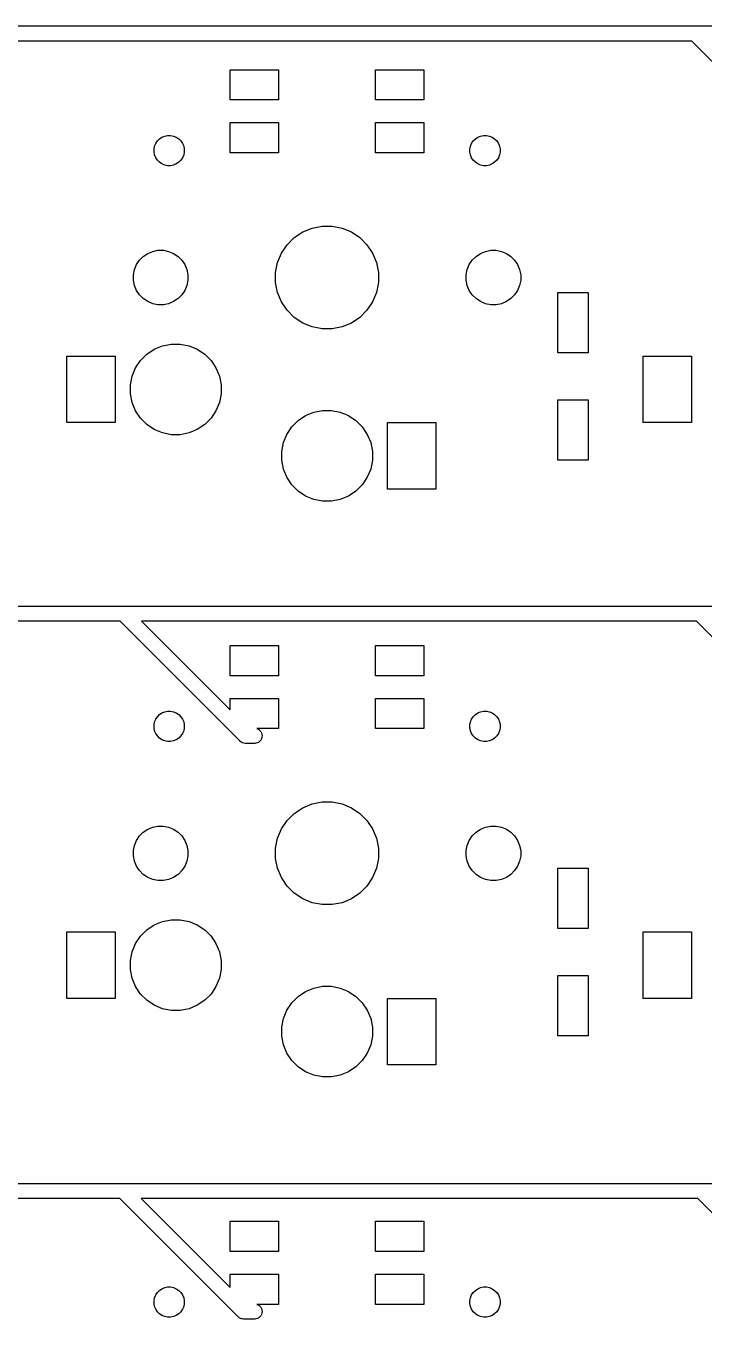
# Model space of a CAD drawing. Extents: x 33 to 239, y -108 to -23.
# Drawn here: x 165.45 to 187.86, y -76.76 to -33.97 of the extents above; entities that cross this region are included whole.
import ezdxf

# ---------------------------------------------------------------- set-up
doc = ezdxf.new("R2010")
doc.units = 0
doc.layers.add('BLACK', color=7, linetype='CONTINUOUS')

msp = doc.modelspace()

# ---------------------------------------------------------------- linework, layer by layer
at = {"layer": 'BLACK', "linetype": 'CONTINUOUS'}
for p, q in [((149.475, -33.975), (187.55, -33.975)), ((187.55, -33.975), (187.562, -33.9738)), ((187.562, -33.9738), (187.575, -33.975)), ((187.575, -33.975), (206.6, -33.975)), ((187.459, -34.475), (150.066, -34.475)), ((191.565, -38.5806), (187.459, -34.475)), ((172.2, -36.425), (172.2, -35.425)), ((172.2, -35.425), (173.8, -35.425)), ((173.8, -35.425), (173.8, -36.425)), ((177, -36.425), (177, -35.425)), ((177, -35.425), (178.6, -35.425)), ((178.6, -35.425), (178.6, -36.425)), ((173.8, -36.425), (172.2, -36.425)), ((178.6, -36.425), (177, -36.425)), ((172.2, -38.175), (172.2, -37.175)), ((172.2, -37.175), (173.8, -37.175)), ((173.8, -37.175), (173.8, -38.175)), ((177, -38.175), (177, -37.175)), ((177, -37.175), (178.6, -37.175)), ((178.6, -37.175), (178.6, -38.175)), ((169.943, -37.6569), (170.034, -37.6192)), ((170.034, -37.6192), (170.131, -37.6)), ((170.131, -37.6), (170.229, -37.6)), ((170.229, -37.6), (170.326, -37.6192)), ((170.326, -37.6192), (170.417, -37.6569)), ((180.383, -37.6569), (180.474, -37.6192)), ((180.474, -37.6192), (180.571, -37.6)), ((180.571, -37.6), (180.669, -37.6)), ((180.669, -37.6), (180.766, -37.6192)), ((180.766, -37.6192), (180.857, -37.6569)), ((169.68, -38.0508), (169.699, -37.9542)), ((169.68, -38.1492), (169.68, -38.0508)), ((169.699, -37.9542), (169.737, -37.8632)), ((169.737, -37.8632), (169.792, -37.7813)), ((169.792, -37.7813), (169.861, -37.7116)), ((169.861, -37.7116), (169.943, -37.6569)), ((170.417, -37.6569), (170.499, -37.7116)), ((170.499, -37.7116), (170.568, -37.7813)), ((170.568, -37.7813), (170.623, -37.8632)), ((170.623, -37.8632), (170.661, -37.9542)), ((170.661, -37.9542), (170.68, -38.0508)), ((170.68, -38.0508), (170.68, -38.1492)), ((180.12, -38.0508), (180.139, -37.9542)), ((180.12, -38.1492), (180.12, -38.0508)), ((180.139, -37.9542), (180.177, -37.8632)), ((180.177, -37.8632), (180.232, -37.7813)), ((180.232, -37.7813), (180.301, -37.7116)), ((180.301, -37.7116), (180.383, -37.6569)), ((180.857, -37.6569), (180.939, -37.7116)), ((180.939, -37.7116), (181.008, -37.7813)), ((181.008, -37.7813), (181.063, -37.8632)), ((181.063, -37.8632), (181.101, -37.9542)), ((181.101, -37.9542), (181.12, -38.0508)), ((181.12, -38.0508), (181.12, -38.1492)), ((169.699, -38.2458), (169.68, -38.1492)), ((169.737, -38.3368), (169.699, -38.2458)), ((169.792, -38.4187), (169.737, -38.3368)), ((169.861, -38.4884), (169.792, -38.4187)), ((169.943, -38.5431), (169.861, -38.4884)), ((170.499, -38.4884), (170.417, -38.5431)), ((170.568, -38.4187), (170.499, -38.4884)), ((170.623, -38.3368), (170.568, -38.4187)), ((170.661, -38.2458), (170.623, -38.3368)), ((170.68, -38.1492), (170.661, -38.2458)), ((173.8, -38.175), (172.2, -38.175)), ((178.6, -38.175), (177, -38.175)), ((180.139, -38.2458), (180.12, -38.1492)), ((180.177, -38.3368), (180.139, -38.2458)), ((180.232, -38.4187), (180.177, -38.3368)), ((180.301, -38.4884), (180.232, -38.4187)), ((180.383, -38.5431), (180.301, -38.4884)), ((180.939, -38.4884), (180.857, -38.5431)), ((181.008, -38.4187), (180.939, -38.4884)), ((181.063, -38.3368), (181.008, -38.4187)), ((181.101, -38.2458), (181.063, -38.3368)), ((181.12, -38.1492), (181.101, -38.2458)), ((170.034, -38.5808), (169.943, -38.5431)), ((170.131, -38.6), (170.034, -38.5808)), ((170.229, -38.6), (170.131, -38.6)), ((170.326, -38.5808), (170.229, -38.6)), ((170.417, -38.5431), (170.326, -38.5808)), ((180.474, -38.5808), (180.383, -38.5431)), ((180.571, -38.6), (180.474, -38.5808)), ((180.669, -38.6), (180.571, -38.6)), ((180.766, -38.5808), (180.669, -38.6)), ((180.857, -38.5431), (180.766, -38.5808)), ((174.904, -40.6653), (175.233, -40.6)), ((175.233, -40.6), (175.567, -40.6)), ((175.567, -40.6), (175.896, -40.6653)), ((174.08, -41.2163), (174.316, -40.9795)), ((174.316, -40.9795), (174.595, -40.7935)), ((174.595, -40.7935), (174.904, -40.6653)), ((175.896, -40.6653), (176.205, -40.7935)), ((176.205, -40.7935), (176.484, -40.9795)), ((176.484, -40.9795), (176.72, -41.2163)), ((169.326, -41.6009), (169.474, -41.5024)), ((169.474, -41.5024), (169.637, -41.4346)), ((169.637, -41.4346), (169.811, -41.4)), ((169.811, -41.4), (169.989, -41.4)), ((169.989, -41.4), (170.163, -41.4346)), ((170.163, -41.4346), (170.326, -41.5024)), ((170.326, -41.5024), (170.474, -41.6009)), ((173.765, -41.8041), (173.893, -41.4947)), ((173.893, -41.4947), (174.08, -41.2163)), ((176.72, -41.2163), (176.907, -41.4947)), ((176.907, -41.4947), (177.035, -41.8041)), ((180.326, -41.6009), (180.474, -41.5024)), ((180.474, -41.5024), (180.637, -41.4346)), ((180.637, -41.4346), (180.811, -41.4)), ((180.811, -41.4), (180.989, -41.4)), ((180.989, -41.4), (181.163, -41.4346)), ((181.163, -41.4346), (181.326, -41.5024)), ((181.326, -41.5024), (181.474, -41.6009)), ((169.035, -42.0375), (169.102, -41.8737)), ((169.102, -41.8737), (169.201, -41.7263)), ((169.201, -41.7263), (169.326, -41.6009)), ((170.474, -41.6009), (170.599, -41.7263)), ((170.599, -41.7263), (170.698, -41.8737)), ((170.698, -41.8737), (170.765, -42.0375)), ((173.7, -42.1326), (173.765, -41.8041)), ((177.035, -41.8041), (177.1, -42.1326)), ((180.035, -42.0375), (180.102, -41.8737)), ((180.102, -41.8737), (180.201, -41.7263)), ((180.201, -41.7263), (180.326, -41.6009)), ((181.474, -41.6009), (181.599, -41.7263)), ((181.599, -41.7263), (181.698, -41.8737)), ((181.698, -41.8737), (181.765, -42.0375)), ((169, -42.2114), (169.035, -42.0375)), ((169, -42.3886), (169, -42.2114)), ((170.765, -42.0375), (170.8, -42.2114)), ((170.8, -42.2114), (170.8, -42.3886)), ((173.7, -42.4674), (173.7, -42.1326)), ((177.1, -42.1326), (177.1, -42.4674)), ((180, -42.2114), (180.035, -42.0375)), ((180, -42.3886), (180, -42.2114)), ((181.765, -42.0375), (181.8, -42.2114)), ((181.8, -42.2114), (181.8, -42.3886)), ((169.035, -42.5625), (169, -42.3886)), ((169.102, -42.7263), (169.035, -42.5625)), ((169.201, -42.8737), (169.102, -42.7263)), ((170.698, -42.7263), (170.599, -42.8737)), ((170.765, -42.5625), (170.698, -42.7263)), ((170.8, -42.3886), (170.765, -42.5625)), ((173.765, -42.7959), (173.7, -42.4674)), ((177.1, -42.4674), (177.035, -42.7959)), ((180.035, -42.5625), (180, -42.3886)), ((180.102, -42.7263), (180.035, -42.5625)), ((180.201, -42.8737), (180.102, -42.7263)), ((181.698, -42.7263), (181.599, -42.8737)), ((181.765, -42.5625), (181.698, -42.7263)), ((181.8, -42.3886), (181.765, -42.5625)), ((169.326, -42.9991), (169.201, -42.8737)), ((169.474, -43.0976), (169.326, -42.9991)), ((169.637, -43.1654), (169.474, -43.0976)), ((169.811, -43.2), (169.637, -43.1654)), ((169.989, -43.2), (169.811, -43.2)), ((170.163, -43.1654), (169.989, -43.2)), ((170.326, -43.0976), (170.163, -43.1654)), ((170.474, -42.9991), (170.326, -43.0976)), ((170.599, -42.8737), (170.474, -42.9991)), ((173.893, -43.1053), (173.765, -42.7959)), ((174.08, -43.3837), (173.893, -43.1053)), ((176.907, -43.1053), (176.72, -43.3837)), ((177.035, -42.7959), (176.907, -43.1053)), ((180.326, -42.9991), (180.201, -42.8737)), ((180.474, -43.0976), (180.326, -42.9991)), ((180.637, -43.1654), (180.474, -43.0976)), ((180.811, -43.2), (180.637, -43.1654)), ((180.989, -43.2), (180.811, -43.2)), ((181.163, -43.1654), (180.989, -43.2)), ((181.326, -43.0976), (181.163, -43.1654)), ((181.474, -42.9991), (181.326, -43.0976)), ((181.599, -42.8737), (181.474, -42.9991)), ((183.031, -44.7937), (183.031, -42.7937)), ((183.031, -42.7937), (184.031, -42.7937)), ((184.031, -42.7937), (184.031, -44.7937)), ((174.316, -43.6205), (174.08, -43.3837)), ((174.595, -43.8065), (174.316, -43.6205)), ((176.484, -43.6205), (176.205, -43.8065)), ((176.72, -43.3837), (176.484, -43.6205)), ((174.904, -43.9347), (174.595, -43.8065)), ((175.233, -44), (174.904, -43.9347)), ((175.567, -44), (175.233, -44)), ((175.896, -43.9347), (175.567, -44)), ((176.205, -43.8065), (175.896, -43.9347)), ((169.962, -44.5576), (170.252, -44.5)), ((170.252, -44.5), (170.548, -44.5)), ((170.548, -44.5), (170.838, -44.5576)), ((166.8, -47.1), (166.8, -44.9)), ((166.8, -44.9), (168.4, -44.9)), ((168.4, -44.9), (168.4, -47.1)), ((169.235, -45.0438), (169.444, -44.8349)), ((169.444, -44.8349), (169.689, -44.6707)), ((169.689, -44.6707), (169.962, -44.5576)), ((170.838, -44.5576), (171.111, -44.6707)), ((171.111, -44.6707), (171.356, -44.8349)), ((171.356, -44.8349), (171.565, -45.0438)), ((184.031, -44.7937), (183.031, -44.7937)), ((185.85, -47.1), (185.85, -44.9)), ((185.85, -44.9), (187.45, -44.9)), ((187.45, -44.9), (187.45, -47.1)), ((168.958, -45.5625), (169.071, -45.2895)), ((169.071, -45.2895), (169.235, -45.0438)), ((171.565, -45.0438), (171.729, -45.2895)), ((171.729, -45.2895), (171.842, -45.5625)), ((168.9, -45.8523), (168.958, -45.5625)), ((171.842, -45.5625), (171.9, -45.8523)), ((168.9, -46.1477), (168.9, -45.8523)), ((168.958, -46.4375), (168.9, -46.1477)), ((171.9, -46.1477), (171.842, -46.4375)), ((171.9, -45.8523), (171.9, -46.1477)), ((169.071, -46.7105), (168.958, -46.4375)), ((171.842, -46.4375), (171.729, -46.7105)), ((183.031, -48.3437), (183.031, -46.3437)), ((183.031, -46.3437), (184.031, -46.3437)), ((184.031, -46.3437), (184.031, -48.3437)), ((169.235, -46.9562), (169.071, -46.7105)), ((169.444, -47.1651), (169.235, -46.9562)), ((171.565, -46.9562), (171.356, -47.1651)), ((171.729, -46.7105), (171.565, -46.9562)), ((174.235, -47.2438), (174.444, -47.0349)), ((174.444, -47.0349), (174.689, -46.8707)), ((174.689, -46.8707), (174.962, -46.7576)), ((174.962, -46.7576), (175.252, -46.7)), ((175.252, -46.7), (175.548, -46.7)), ((175.548, -46.7), (175.838, -46.7576)), ((175.838, -46.7576), (176.111, -46.8707)), ((176.111, -46.8707), (176.356, -47.0349)), ((176.356, -47.0349), (176.565, -47.2438)), ((168.4, -47.1), (166.8, -47.1)), ((169.689, -47.3293), (169.444, -47.1651)), ((169.962, -47.4424), (169.689, -47.3293)), ((170.252, -47.5), (169.962, -47.4424)), ((170.838, -47.4424), (170.548, -47.5)), ((171.111, -47.3293), (170.838, -47.4424)), ((171.356, -47.1651), (171.111, -47.3293)), ((173.958, -47.7625), (174.071, -47.4895)), ((174.071, -47.4895), (174.235, -47.2438)), ((176.565, -47.2438), (176.729, -47.4895)), ((176.729, -47.4895), (176.842, -47.7625)), ((177.4, -49.3), (177.4, -47.1)), ((177.4, -47.1), (179, -47.1)), ((179, -47.1), (179, -49.3)), ((187.45, -47.1), (185.85, -47.1)), ((170.548, -47.5), (170.252, -47.5)), ((173.9, -48.0523), (173.958, -47.7625)), ((176.842, -47.7625), (176.9, -48.0523)), ((173.9, -48.3477), (173.9, -48.0523)), ((173.958, -48.6375), (173.9, -48.3477)), ((176.9, -48.3477), (176.842, -48.6375)), ((176.9, -48.0523), (176.9, -48.3477)), ((184.031, -48.3437), (183.031, -48.3437)), ((174.071, -48.9105), (173.958, -48.6375)), ((176.842, -48.6375), (176.729, -48.9105)), ((174.235, -49.1562), (174.071, -48.9105)), ((174.444, -49.3651), (174.235, -49.1562)), ((176.565, -49.1562), (176.356, -49.3651)), ((176.729, -48.9105), (176.565, -49.1562)), ((174.689, -49.5293), (174.444, -49.3651)), ((174.962, -49.6424), (174.689, -49.5293)), ((176.111, -49.5293), (175.838, -49.6424)), ((176.356, -49.3651), (176.111, -49.5293)), ((179, -49.3), (177.4, -49.3)), ((175.252, -49.7), (174.962, -49.6424)), ((175.548, -49.7), (175.252, -49.7)), ((175.838, -49.6424), (175.548, -49.7)), ((149.625, -53.175), (168.65, -53.175)), ((168.65, -53.175), (168.662, -53.1738)), ((168.662, -53.1738), (168.675, -53.175)), ((168.675, -53.175), (187.7, -53.175)), ((187.7, -53.175), (187.713, -53.1738)), ((187.713, -53.1738), (187.725, -53.175)), ((187.725, -53.175), (206.75, -53.175)), ((168.559, -53.675), (150.216, -53.675)), ((172.515, -57.6306), (168.559, -53.675)), ((187.609, -53.675), (169.266, -53.675)), ((169.266, -53.675), (172.2, -56.6089)), ((191.565, -57.6306), (187.609, -53.675)), ((172.2, -55.475), (172.2, -54.475)), ((172.2, -54.475), (173.8, -54.475)), ((173.8, -54.475), (173.8, -55.475)), ((177, -55.475), (177, -54.475)), ((177, -54.475), (178.6, -54.475)), ((178.6, -54.475), (178.6, -55.475)), ((173.8, -55.475), (172.2, -55.475)), ((178.6, -55.475), (177, -55.475)), ((172.2, -56.6089), (172.2, -56.225)), ((172.2, -56.225), (173.8, -56.225)), ((173.8, -56.225), (173.8, -57.225)), ((177, -57.225), (177, -56.225)), ((177, -56.225), (178.6, -56.225)), ((178.6, -56.225), (178.6, -57.225)), ((169.737, -56.9132), (169.792, -56.8313)), ((169.792, -56.8313), (169.861, -56.7616)), ((169.861, -56.7616), (169.943, -56.7069)), ((169.943, -56.7069), (170.034, -56.6692)), ((170.034, -56.6692), (170.131, -56.65)), ((170.131, -56.65), (170.229, -56.65)), ((170.229, -56.65), (170.326, -56.6692)), ((170.326, -56.6692), (170.417, -56.7069)), ((170.417, -56.7069), (170.499, -56.7616)), ((170.499, -56.7616), (170.568, -56.8313)), ((170.568, -56.8313), (170.623, -56.9132)), ((180.177, -56.9132), (180.232, -56.8313)), ((180.232, -56.8313), (180.301, -56.7616)), ((180.301, -56.7616), (180.383, -56.7069)), ((180.383, -56.7069), (180.474, -56.6692)), ((180.474, -56.6692), (180.571, -56.65)), ((180.571, -56.65), (180.669, -56.65)), ((180.669, -56.65), (180.766, -56.6692)), ((180.766, -56.6692), (180.857, -56.7069)), ((180.857, -56.7069), (180.939, -56.7616)), ((180.939, -56.7616), (181.008, -56.8313)), ((181.008, -56.8313), (181.063, -56.9132)), ((169.68, -57.1008), (169.699, -57.0042)), ((169.68, -57.1992), (169.68, -57.1008)), ((169.699, -57.2958), (169.68, -57.1992)), ((169.699, -57.0042), (169.737, -56.9132)), ((169.737, -57.3868), (169.699, -57.2958)), ((170.623, -56.9132), (170.661, -57.0042)), ((170.661, -57.2958), (170.623, -57.3868)), ((170.661, -57.0042), (170.68, -57.1008)), ((170.68, -57.1992), (170.661, -57.2958)), ((170.68, -57.1008), (170.68, -57.1992)), ((173.8, -57.225), (173.078, -57.225)), ((173.078, -57.225), (173.096, -57.2304)), ((173.096, -57.2304), (173.14, -57.2536)), ((173.14, -57.2536), (173.178, -57.2849)), ((173.178, -57.2849), (173.209, -57.3229)), ((173.209, -57.3229), (173.232, -57.3664)), ((178.6, -57.225), (177, -57.225)), ((180.12, -57.1008), (180.139, -57.0042)), ((180.12, -57.1992), (180.12, -57.1008)), ((180.139, -57.2958), (180.12, -57.1992)), ((180.139, -57.0042), (180.177, -56.9132)), ((180.177, -57.3868), (180.139, -57.2958)), ((181.063, -56.9132), (181.101, -57.0042)), ((181.101, -57.2958), (181.063, -57.3868)), ((181.101, -57.0042), (181.12, -57.1008)), ((181.12, -57.1992), (181.101, -57.2958)), ((181.12, -57.1008), (181.12, -57.1992)), ((169.792, -57.4687), (169.737, -57.3868)), ((169.861, -57.5384), (169.792, -57.4687)), ((169.943, -57.5931), (169.861, -57.5384)), ((170.034, -57.6308), (169.943, -57.5931)), ((170.131, -57.65), (170.034, -57.6308)), ((170.229, -57.65), (170.131, -57.65)), ((170.326, -57.6308), (170.229, -57.65)), ((170.417, -57.5931), (170.326, -57.6308)), ((170.499, -57.5384), (170.417, -57.5931)), ((170.568, -57.4687), (170.499, -57.5384)), ((170.623, -57.3868), (170.568, -57.4687)), ((172.522, -57.6401), (172.515, -57.6306)), ((172.56, -57.6714), (172.522, -57.6401)), ((172.604, -57.6946), (172.56, -57.6714)), ((172.651, -57.7089), (172.604, -57.6946)), ((172.688, -57.7125), (172.651, -57.7089)), ((172.7, -57.7137), (172.688, -57.7125)), ((172.688, -57.7125), (172.688, -57.7125)), ((172.712, -57.7125), (172.7, -57.7137)), ((173.012, -57.7125), (172.712, -57.7125)), ((173.049, -57.7089), (173.012, -57.7125)), ((173.096, -57.6946), (173.049, -57.7089)), ((173.14, -57.6714), (173.096, -57.6946)), ((173.178, -57.6401), (173.14, -57.6714)), ((173.209, -57.6021), (173.178, -57.6401)), ((173.232, -57.5586), (173.209, -57.6021)), ((173.232, -57.3664), (173.246, -57.4135)), ((173.246, -57.5115), (173.232, -57.5586)), ((173.246, -57.4135), (173.251, -57.4625)), ((173.251, -57.4625), (173.246, -57.5115)), ((180.232, -57.4687), (180.177, -57.3868)), ((180.301, -57.5384), (180.232, -57.4687)), ((180.383, -57.5931), (180.301, -57.5384)), ((180.474, -57.6308), (180.383, -57.5931)), ((180.571, -57.65), (180.474, -57.6308)), ((180.669, -57.65), (180.571, -57.65)), ((180.766, -57.6308), (180.669, -57.65)), ((180.857, -57.5931), (180.766, -57.6308)), ((180.939, -57.5384), (180.857, -57.5931)), ((181.008, -57.4687), (180.939, -57.5384)), ((181.063, -57.3868), (181.008, -57.4687)), ((174.316, -60.0295), (174.595, -59.8435)), ((174.595, -59.8435), (174.904, -59.7153)), ((174.904, -59.7153), (175.233, -59.65)), ((175.233, -59.65), (175.567, -59.65)), ((175.567, -59.65), (175.896, -59.7153)), ((175.896, -59.7153), (176.205, -59.8435)), ((176.205, -59.8435), (176.484, -60.0295)), ((173.893, -60.5447), (174.08, -60.2663)), ((174.08, -60.2663), (174.316, -60.0295)), ((176.484, -60.0295), (176.72, -60.2663)), ((176.72, -60.2663), (176.907, -60.5447)), ((169.201, -60.7763), (169.326, -60.6509)), ((169.326, -60.6509), (169.474, -60.5524)), ((169.474, -60.5524), (169.637, -60.4846)), ((169.637, -60.4846), (169.811, -60.45)), ((169.811, -60.45), (169.989, -60.45)), ((169.989, -60.45), (170.163, -60.4846)), ((170.163, -60.4846), (170.326, -60.5524)), ((170.326, -60.5524), (170.474, -60.6509)), ((170.474, -60.6509), (170.599, -60.7763)), ((173.765, -60.8541), (173.893, -60.5447)), ((176.907, -60.5447), (177.035, -60.8541)), ((180.201, -60.7763), (180.326, -60.6509)), ((180.326, -60.6509), (180.474, -60.5524)), ((180.474, -60.5524), (180.637, -60.4846)), ((180.637, -60.4846), (180.811, -60.45)), ((180.811, -60.45), (180.989, -60.45)), ((180.989, -60.45), (181.163, -60.4846)), ((181.163, -60.4846), (181.326, -60.5524)), ((181.326, -60.5524), (181.474, -60.6509)), ((181.474, -60.6509), (181.599, -60.7763)), ((169, -61.2614), (169.035, -61.0875)), ((169.035, -61.0875), (169.102, -60.9237)), ((169.102, -60.9237), (169.201, -60.7763)), ((170.599, -60.7763), (170.698, -60.9237)), ((170.698, -60.9237), (170.765, -61.0875)), ((170.765, -61.0875), (170.8, -61.2614)), ((173.7, -61.1826), (173.765, -60.8541)), ((173.7, -61.5174), (173.7, -61.1826)), ((177.035, -60.8541), (177.1, -61.1826)), ((177.1, -61.1826), (177.1, -61.5174)), ((180, -61.2614), (180.035, -61.0875)), ((180.035, -61.0875), (180.102, -60.9237)), ((180.102, -60.9237), (180.201, -60.7763)), ((181.599, -60.7763), (181.698, -60.9237)), ((181.698, -60.9237), (181.765, -61.0875)), ((181.765, -61.0875), (181.8, -61.2614)), ((169, -61.4386), (169, -61.2614)), ((169.035, -61.6125), (169, -61.4386)), ((169.102, -61.7763), (169.035, -61.6125)), ((170.765, -61.6125), (170.698, -61.7763)), ((170.8, -61.4386), (170.765, -61.6125)), ((170.8, -61.2614), (170.8, -61.4386)), ((173.765, -61.8459), (173.7, -61.5174)), ((177.1, -61.5174), (177.035, -61.8459)), ((180, -61.4386), (180, -61.2614)), ((180.035, -61.6125), (180, -61.4386)), ((180.102, -61.7763), (180.035, -61.6125)), ((181.765, -61.6125), (181.698, -61.7763)), ((181.8, -61.4386), (181.765, -61.6125)), ((181.8, -61.2614), (181.8, -61.4386)), ((169.201, -61.9237), (169.102, -61.7763)), ((169.326, -62.0491), (169.201, -61.9237)), ((170.599, -61.9237), (170.474, -62.0491)), ((170.698, -61.7763), (170.599, -61.9237)), ((173.893, -62.1553), (173.765, -61.8459)), ((177.035, -61.8459), (176.907, -62.1553)), ((180.201, -61.9237), (180.102, -61.7763)), ((180.326, -62.0491), (180.201, -61.9237)), ((181.599, -61.9237), (181.474, -62.0491)), ((181.698, -61.7763), (181.599, -61.9237)), ((183.031, -63.8437), (183.031, -61.8437)), ((183.031, -61.8437), (184.031, -61.8437)), ((184.031, -61.8437), (184.031, -63.8437)), ((169.474, -62.1476), (169.326, -62.0491)), ((169.637, -62.2154), (169.474, -62.1476)), ((169.811, -62.25), (169.637, -62.2154)), ((169.989, -62.25), (169.811, -62.25)), ((170.163, -62.2154), (169.989, -62.25)), ((170.326, -62.1476), (170.163, -62.2154)), ((170.474, -62.0491), (170.326, -62.1476)), ((174.08, -62.4337), (173.893, -62.1553)), ((174.316, -62.6705), (174.08, -62.4337)), ((176.72, -62.4337), (176.484, -62.6705)), ((176.907, -62.1553), (176.72, -62.4337)), ((180.474, -62.1476), (180.326, -62.0491)), ((180.637, -62.2154), (180.474, -62.1476)), ((180.811, -62.25), (180.637, -62.2154)), ((180.989, -62.25), (180.811, -62.25)), ((181.163, -62.2154), (180.989, -62.25)), ((181.326, -62.1476), (181.163, -62.2154)), ((181.474, -62.0491), (181.326, -62.1476)), ((174.595, -62.8565), (174.316, -62.6705)), ((174.904, -62.9847), (174.595, -62.8565)), ((176.205, -62.8565), (175.896, -62.9847)), ((176.484, -62.6705), (176.205, -62.8565)), ((175.233, -63.05), (174.904, -62.9847)), ((175.567, -63.05), (175.233, -63.05)), ((175.896, -62.9847), (175.567, -63.05)), ((169.444, -63.8849), (169.689, -63.7207)), ((169.689, -63.7207), (169.962, -63.6076)), ((169.962, -63.6076), (170.252, -63.55)), ((170.252, -63.55), (170.548, -63.55)), ((170.548, -63.55), (170.838, -63.6076)), ((170.838, -63.6076), (171.111, -63.7207)), ((171.111, -63.7207), (171.356, -63.8849)), ((166.8, -66.15), (166.8, -63.95)), ((166.8, -63.95), (168.4, -63.95)), ((168.4, -63.95), (168.4, -66.15)), ((169.071, -64.3395), (169.235, -64.0938)), ((169.235, -64.0938), (169.444, -63.8849)), ((171.356, -63.8849), (171.565, -64.0938)), ((171.565, -64.0938), (171.729, -64.3395)), ((184.031, -63.8437), (183.031, -63.8437)), ((185.85, -66.15), (185.85, -63.95)), ((185.85, -63.95), (187.45, -63.95)), ((187.45, -63.95), (187.45, -66.15)), ((168.9, -64.9023), (168.958, -64.6125)), ((168.958, -64.6125), (169.071, -64.3395)), ((171.729, -64.3395), (171.842, -64.6125)), ((171.842, -64.6125), (171.9, -64.9023)), ((168.9, -65.1977), (168.9, -64.9023)), ((171.9, -64.9023), (171.9, -65.1977)), ((168.958, -65.4875), (168.9, -65.1977)), ((171.9, -65.1977), (171.842, -65.4875)), ((183.031, -67.3937), (183.031, -65.3937)), ((183.031, -65.3937), (184.031, -65.3937)), ((184.031, -65.3937), (184.031, -67.3937)), ((169.071, -65.7605), (168.958, -65.4875)), ((169.235, -66.0062), (169.071, -65.7605)), ((171.729, -65.7605), (171.565, -66.0062)), ((171.842, -65.4875), (171.729, -65.7605)), ((174.689, -65.9207), (174.962, -65.8076)), ((174.962, -65.8076), (175.252, -65.75)), ((175.252, -65.75), (175.548, -65.75)), ((175.548, -65.75), (175.838, -65.8076)), ((175.838, -65.8076), (176.111, -65.9207)), ((168.4, -66.15), (166.8, -66.15)), ((169.444, -66.2151), (169.235, -66.0062)), ((169.689, -66.3793), (169.444, -66.2151)), ((171.356, -66.2151), (171.111, -66.3793)), ((171.565, -66.0062), (171.356, -66.2151)), ((174.071, -66.5395), (174.235, -66.2938)), ((174.235, -66.2938), (174.444, -66.0849)), ((174.444, -66.0849), (174.689, -65.9207)), ((176.111, -65.9207), (176.356, -66.0849)), ((176.356, -66.0849), (176.565, -66.2938)), ((176.565, -66.2938), (176.729, -66.5395)), ((177.4, -68.35), (177.4, -66.15)), ((177.4, -66.15), (179, -66.15)), ((179, -66.15), (179, -68.35)), ((187.45, -66.15), (185.85, -66.15)), ((169.962, -66.4924), (169.689, -66.3793)), ((170.252, -66.55), (169.962, -66.4924)), ((170.548, -66.55), (170.252, -66.55)), ((170.838, -66.4924), (170.548, -66.55)), ((171.111, -66.3793), (170.838, -66.4924)), ((173.958, -66.8125), (174.071, -66.5395)), ((176.729, -66.5395), (176.842, -66.8125)), ((173.9, -67.1023), (173.958, -66.8125)), ((173.9, -67.3977), (173.9, -67.1023)), ((176.842, -66.8125), (176.9, -67.1023)), ((176.9, -67.1023), (176.9, -67.3977)), ((173.958, -67.6875), (173.9, -67.3977)), ((176.9, -67.3977), (176.842, -67.6875)), ((184.031, -67.3937), (183.031, -67.3937)), ((174.071, -67.9605), (173.958, -67.6875)), ((174.235, -68.2062), (174.071, -67.9605)), ((176.729, -67.9605), (176.565, -68.2062)), ((176.842, -67.6875), (176.729, -67.9605)), ((174.444, -68.4151), (174.235, -68.2062)), ((174.689, -68.5793), (174.444, -68.4151)), ((176.356, -68.4151), (176.111, -68.5793)), ((176.565, -68.2062), (176.356, -68.4151)), ((179, -68.35), (177.4, -68.35)), ((174.962, -68.6924), (174.689, -68.5793)), ((175.252, -68.75), (174.962, -68.6924)), ((175.548, -68.75), (175.252, -68.75)), ((175.838, -68.6924), (175.548, -68.75)), ((176.111, -68.5793), (175.838, -68.6924)), ((150.187, -72.275), (168.64, -72.275)), ((168.64, -72.275), (168.652, -72.2738)), ((168.652, -72.2738), (168.665, -72.275)), ((168.665, -72.275), (187.75, -72.275)), ((187.75, -72.275), (187.762, -72.2738)), ((187.762, -72.2738), (187.775, -72.275)), ((187.775, -72.275), (206.8, -72.275)), ((168.549, -72.775), (150.279, -72.775)), ((172.455, -76.6806), (168.549, -72.775)), ((187.659, -72.775), (169.256, -72.775)), ((169.256, -72.775), (172.2, -75.7189)), ((191.565, -76.6806), (187.659, -72.775)), ((172.2, -74.525), (172.2, -73.525)), ((172.2, -73.525), (173.8, -73.525)), ((173.8, -73.525), (173.8, -74.525)), ((177, -74.525), (177, -73.525)), ((177, -73.525), (178.6, -73.525)), ((178.6, -73.525), (178.6, -74.525)), ((173.8, -74.525), (172.2, -74.525)), ((178.6, -74.525), (177, -74.525)), ((172.2, -75.7189), (172.2, -75.275)), ((172.2, -75.275), (173.8, -75.275)), ((173.8, -75.275), (173.8, -76.275)), ((177, -76.275), (177, -75.275)), ((177, -75.275), (178.6, -75.275)), ((178.6, -75.275), (178.6, -76.275)), ((169.943, -75.7569), (170.034, -75.7192)), ((170.034, -75.7192), (170.131, -75.7)), ((170.131, -75.7), (170.229, -75.7)), ((170.229, -75.7), (170.326, -75.7192)), ((170.326, -75.7192), (170.417, -75.7569)), ((180.383, -75.7569), (180.474, -75.7192)), ((180.474, -75.7192), (180.571, -75.7)), ((180.571, -75.7), (180.669, -75.7)), ((180.669, -75.7), (180.766, -75.7192)), ((180.766, -75.7192), (180.857, -75.7569)), ((169.68, -76.1508), (169.699, -76.0542)), ((169.68, -76.2492), (169.68, -76.1508)), ((169.699, -76.0542), (169.737, -75.9632)), ((169.737, -75.9632), (169.792, -75.8813)), ((169.792, -75.8813), (169.861, -75.8116)), ((169.861, -75.8116), (169.943, -75.7569)), ((170.417, -75.7569), (170.499, -75.8116)), ((170.499, -75.8116), (170.568, -75.8813)), ((170.568, -75.8813), (170.623, -75.9632)), ((170.623, -75.9632), (170.661, -76.0542)), ((170.661, -76.0542), (170.68, -76.1508)), ((170.68, -76.1508), (170.68, -76.2492)), ((180.12, -76.1508), (180.139, -76.0542)), ((180.12, -76.2492), (180.12, -76.1508)), ((180.139, -76.0542), (180.177, -75.9632)), ((180.177, -75.9632), (180.232, -75.8813)), ((180.232, -75.8813), (180.301, -75.8116)), ((180.301, -75.8116), (180.383, -75.7569)), ((180.857, -75.7569), (180.939, -75.8116)), ((180.939, -75.8116), (181.008, -75.8813)), ((181.008, -75.8813), (181.063, -75.9632)), ((181.063, -75.9632), (181.101, -76.0542)), ((181.101, -76.0542), (181.12, -76.1508)), ((181.12, -76.1508), (181.12, -76.2492)), ((169.699, -76.3458), (169.68, -76.2492)), ((169.737, -76.4368), (169.699, -76.3458)), ((169.792, -76.5187), (169.737, -76.4368)), ((169.861, -76.5884), (169.792, -76.5187)), ((169.943, -76.6431), (169.861, -76.5884)), ((170.499, -76.5884), (170.417, -76.6431)), ((170.568, -76.5187), (170.499, -76.5884)), ((170.623, -76.4368), (170.568, -76.5187)), ((170.661, -76.3458), (170.623, -76.4368)), ((170.68, -76.2492), (170.661, -76.3458)), ((173.8, -76.275), (173.078, -76.275)), ((173.078, -76.275), (173.096, -76.2804)), ((173.096, -76.2804), (173.14, -76.3036)), ((173.14, -76.3036), (173.178, -76.3349)), ((173.178, -76.3349), (173.209, -76.3729)), ((173.209, -76.3729), (173.232, -76.4164)), ((173.232, -76.4164), (173.246, -76.4635)), ((173.246, -76.5615), (173.232, -76.6086)), ((173.246, -76.4635), (173.251, -76.5125)), ((173.251, -76.5125), (173.246, -76.5615)), ((178.6, -76.275), (177, -76.275)), ((180.139, -76.3458), (180.12, -76.2492)), ((180.177, -76.4368), (180.139, -76.3458)), ((180.232, -76.5187), (180.177, -76.4368)), ((180.301, -76.5884), (180.232, -76.5187)), ((180.383, -76.6431), (180.301, -76.5884)), ((180.939, -76.5884), (180.857, -76.6431)), ((181.008, -76.5187), (180.939, -76.5884)), ((181.063, -76.4368), (181.008, -76.5187)), ((181.101, -76.3458), (181.063, -76.4368)), ((181.12, -76.2492), (181.101, -76.3458)), ((170.034, -76.6808), (169.943, -76.6431)), ((170.131, -76.7), (170.034, -76.6808)), ((170.229, -76.7), (170.131, -76.7)), ((170.326, -76.6808), (170.229, -76.7)), ((170.417, -76.6431), (170.326, -76.6808)), ((172.462, -76.6901), (172.455, -76.6806)), ((172.5, -76.7214), (172.462, -76.6901)), ((172.544, -76.7446), (172.5, -76.7214)), ((172.567, -76.7517), (172.544, -76.7446)), ((172.591, -76.7589), (172.567, -76.7517)), ((172.64, -76.7637), (172.591, -76.7589)), ((172.652, -76.7625), (172.64, -76.7637)), ((173.012, -76.7625), (172.652, -76.7625)), ((173.049, -76.7589), (173.012, -76.7625)), ((173.096, -76.7446), (173.049, -76.7589)), ((173.14, -76.7214), (173.096, -76.7446)), ((173.178, -76.6901), (173.14, -76.7214)), ((173.209, -76.6521), (173.178, -76.6901)), ((173.232, -76.6086), (173.209, -76.6521)), ((180.474, -76.6808), (180.383, -76.6431)), ((180.571, -76.7), (180.474, -76.6808)), ((180.669, -76.7), (180.571, -76.7)), ((180.766, -76.6808), (180.669, -76.7)), ((180.857, -76.6431), (180.766, -76.6808))]:
    msp.add_line(p, q, dxfattribs=at)

doc.saveas('drawing.dxf')
